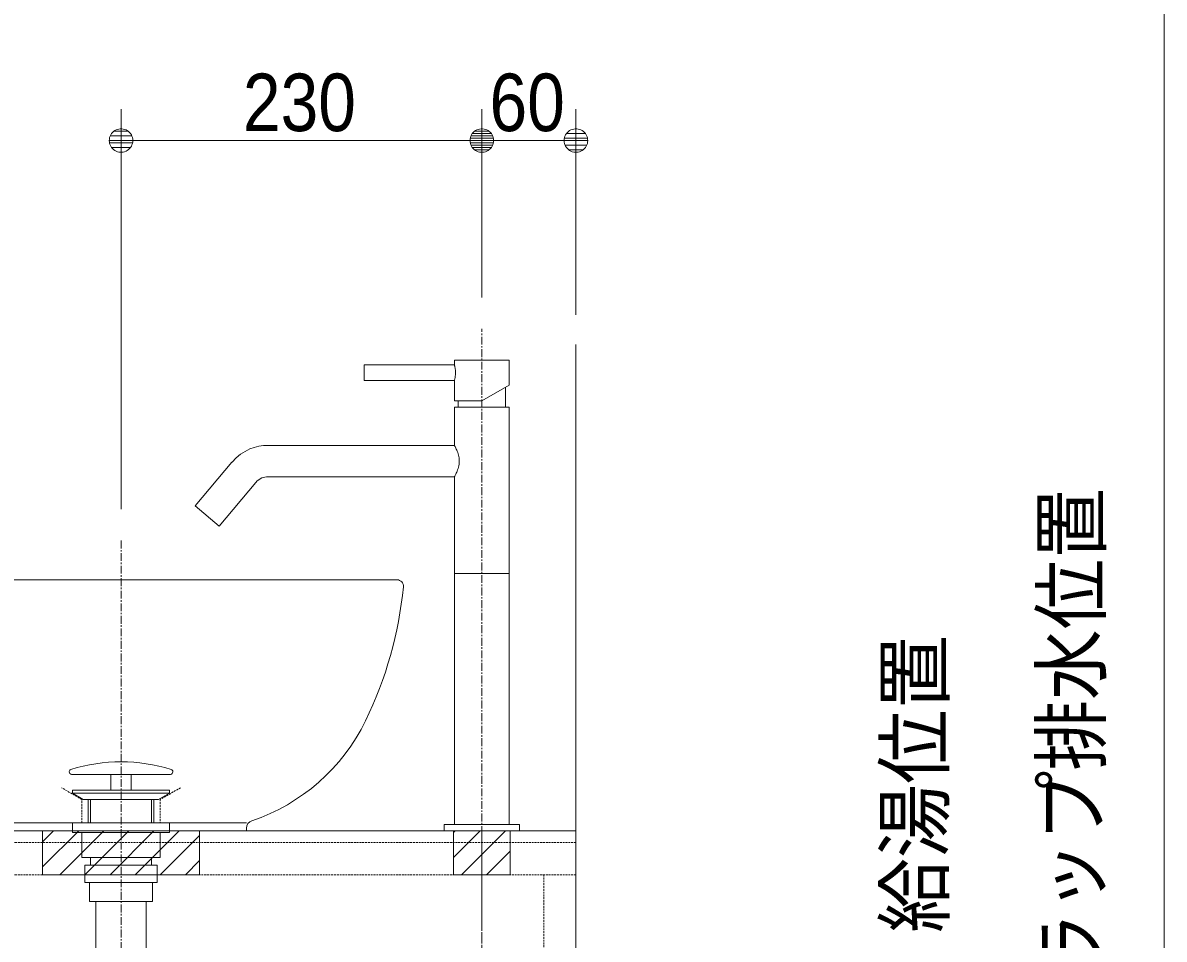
# Model space of a CAD drawing. Units: millimetres, scale not verified. Extents: x -6062 to 6062, y -3045 to 3045.
# Drawn here: x 1485 to 2212, y -1449 to -865 of the extents above; entities that cross this region are included whole.
import ezdxf
from ezdxf.enums import TextEntityAlignment as Align

# ---------------------------------------------------------------- set-up
doc = ezdxf.new("R2010")
doc.units = ezdxf.units.MM
doc.header["$LTSCALE"] = 20
doc.linetypes.add('CHAIN1', pattern=[8, 5, -1, 1, -1])
doc.linetypes.add('DASHED1', pattern=[1.8, 1.2, -0.6])
for name, color, linetype, lineweight in [('0-0_1図面枠', 7, 'Continuous', 9), ('0-1_5ボウル・キャビネット', 7, 'Continuous', 9), ('0-2_2寸法-1', 7, 'Continuous', 9), ('0-3_0', 7, 'Continuous', 9), ('0-4_2寸法-2', 7, 'Continuous', 9), ('0-5_4給排水', 7, 'Continuous', 9)]:
    doc.layers.add(name, color=color, linetype=linetype, lineweight=lineweight)
doc.styles.add('ＭＳ Ｐゴシック', font='')
doc.styles.get('ＭＳ Ｐゴシック').set_extended_font_data('MS PGothic')

# ---------------------------------------------------------------- blocks, each defined once
blk = doc.blocks.new('グループ-2')
at = {"layer": '0-0_1図面枠'}
blk.add_lwpolyline([(-80000, 55400), (80000, 55400), (80000, -55400), (-80000, -55400)], close=True, dxfattribs=at)
blk = doc.blocks.new('図面枠')
at = {"layer": '0-0_1図面枠'}
blk.add_blockref('グループ-2', (0, 0), dxfattribs=at)
blk = doc.blocks.new('グループ-7')
at = {"layer": '0-1_5ボウル・キャビネット'}
for p, q in [((70220, -24400), (63180, -24400)), ((65100, -27500), (68300, -27500))]:
    blk.add_line(p, q, dxfattribs=at)
at = {"layer": '0-1_5ボウル・キャビネット', "linetype": 'DASHED1'}
blk.add_lwpolyline([(67457.9, -27051.1), (67200, -27200), (67200, -27500), (66200, -27500), (66200, -27200), (65942.1, -27051.1)], dxfattribs=at)
at = {"layer": '0-1_5ボウル・キャビネット'}
blk.add_lwpolyline([(65100, -27566.4), (65100, -27600), (68300, -27600), (68300, -27566.4)], dxfattribs=at)
for centre, radius, start, end in [((63180, -24480), 80, 90, 185.51174), ((70220, -24480), 80, 354.48826, 90), ((68077.3, -24007.4), 5000, 185.51174, 205.97328), ((65322.7, -24007.4), 5000, 334.02672, 354.48826), ((65829.8, -25102.3), 2500, 205.97328, 251.38925), ((67570.2, -25102.3), 2500, 288.61075, 334.02672), ((65000, -27566.4), 100, 0, 71.38925), ((68400, -27566.4), 100, 108.61075, 180)]:
    blk.add_arc(centre, radius, start, end, dxfattribs=at)
blk = doc.blocks.new('グループ-20')
at = {"layer": '0-5_4給排水', "linetype": 'CHAIN1'}
blk.add_line((71300, -28600), (71300, -21200), dxfattribs=at)
at = {"layer": '0-5_4給排水'}
for p, q in [((71600, -21946.8), (71600, -22200)), ((71000, -22120), (71000, -22200)), ((71650, -24320), (70950, -24320))]:
    blk.add_line(p, q, dxfattribs=at)
for points in [[(69800, -21660), (69800, -21860), (70950, -21860), (70950, -22120), (71300, -22120), (71649.9, -21918), (71650, -21600), (70950, -21600), (70950, -21660)], [(70950, -27520), (71650, -27520), (71650, -22200), (70950, -22200), (70950, -22685.7), (68573.9, -22685.7), (68514.8, -22688.6), (68456.2, -22697.4), (68398.8, -22711.8), (68343.1, -22731.9), (68280.7, -22762.2), (68222.2, -22799.6), (68166.8, -22845), (68116, -22898), (68114.3, -22900), (67646.8, -23457.2), (67953.2, -23714.3), (68420.7, -23157.2), (68437.1, -23139.8), (68455.5, -23124.6), (68475.5, -23111.6), (68497, -23101.1), (68515.5, -23094.4), (68534.7, -23089.6), (68554.2, -23086.7), (68573.9, -23085.7), (70950, -23085.7)], [(71780, -27600), (70820, -27600), (70820, -27520), (71780, -27520)]]:
    blk.add_lwpolyline(points, close=True, dxfattribs=at)
for points in [[(70950, -21860), (70950.1, -21859.5), (70950.5, -21858.1), (70951.2, -21855.8), (70952, -21852.6), (70953.1, -21848.5), (70954.3, -21843.6), (70955.7, -21837.9), (70957.1, -21831.4), (70958.5, -21824.2), (70959.9, -21816.4), (70961.2, -21808), (70962.3, -21799.1), (70963.3, -21789.7), (70964, -21780), (70964.4, -21770.1), (70964.6, -21760), (70964.5, -21750.3), (70964, -21740.7), (70963.4, -21731.3), (70962.5, -21722.2), (70961.4, -21713.4), (70960.1, -21705.1), (70958.8, -21697.2), (70957.3, -21689.9), (70955.9, -21683.3), (70954.6, -21677.4), (70953.3, -21672.2), (70952.2, -21667.9), (70951.3, -21664.5), (70950.6, -21662), (70950.1, -21660.5), (70950, -21660)], [(70950, -23085.7), (70950.6, -23084.7), (70952.2, -23081.8), (70954.9, -23076.9), (70958.6, -23070.3), (70963, -23061.9), (70968.1, -23051.9), (70973.7, -23040.5), (70979.6, -23027.6), (70985.7, -23013.5), (70991.6, -22998.1), (70997.2, -22981.6), (71002.3, -22964.1), (71006.6, -22945.6), (71009.9, -22926.4), (71012, -22906.6), (71012.8, -22886.6), (71012.1, -22866.6), (71010.2, -22846.8), (71007, -22827.6), (71002.8, -22809.2), (70997.8, -22791.7), (70992.2, -22775.2), (70986.3, -22759.7), (70980.3, -22745.4), (70974.4, -22732.4), (70968.8, -22720.7), (70963.5, -22710.5), (70959, -22701.8), (70955.2, -22694.9), (70952.3, -22689.9), (70950.6, -22686.8), (70950, -22685.7)]]:
    blk.add_lwpolyline(points, dxfattribs=at)
at = {"layer": '0-5_4給排水', "linetype": 'CHAIN1'}
for points in [[(71300, -30812.3), (71300, -30582.9), (71300, -29954.9), (71300, -27600)], [(71300, -29307.7), (71300, -29193.1), (71300, -28857.7), (71300, -27600)]]:
    blk.add_lwpolyline(points, dxfattribs=at)
blk = doc.blocks.new('_Dot')
at = {"layer": '0-3_0'}
for p, q in [((-10, 0), (-20, 0)), ((9.78, 2), (-9.78, 2)), ((7.99, 6), (-7.99, 6)), ((9.16, -3.98), (-9.16, -3.98)), ((6, -7.98), (-6, -7.98))]:
    blk.add_line(p, q, dxfattribs=at)
for points in [[(10, 0), (9.92, 1.25), (9.69, 2.49), (9.3, 3.68), (8.76, 4.82), (8.09, 5.88), (7.29, 6.85), (6.37, 7.71), (5.36, 8.44), (4.26, 9.05), (3.09, 9.51), (1.87, 9.82), (0.63, 9.98), (-0.63, 9.98), (-1.87, 9.82), (-3.09, 9.51), (-4.26, 9.05), (-5.36, 8.44), (-6.37, 7.71), (-7.29, 6.85), (-8.09, 5.88), (-8.76, 4.82), (-9.3, 3.68), (-9.69, 2.49), (-9.92, 1.25), (-10, 0), (0, 0)], [(-10, 0), (-9.92, -1.25), (-9.69, -2.49), (-9.3, -3.68), (-8.76, -4.82), (-8.09, -5.88), (-7.29, -6.85), (-6.37, -7.71), (-5.36, -8.44), (-4.26, -9.05), (-3.09, -9.51), (-1.87, -9.82), (-0.63, -9.98), (0.63, -9.98), (1.87, -9.82), (3.09, -9.51), (4.26, -9.05), (5.36, -8.44), (6.37, -7.71), (7.29, -6.85), (8.09, -5.88), (8.76, -4.82), (9.3, -3.68), (9.69, -2.49), (9.92, -1.25), (10, 0), (0, 0)]]:
    blk.add_lwpolyline(points, close=True, dxfattribs=at)
blk = doc.blocks.new('グループ-33')
at = {"layer": '0-1_5ボウル・キャビネット'}
blk.add_line((62514, -28541), (62674, -28541), dxfattribs=at)
for points in [[(62414, -28211), (62374, -28211), (62374, -28541), (62414, -28541)], [(62774, -28211), (62984, -28211), (62984, -28541), (62774, -28541)]]:
    blk.add_lwpolyline(points, dxfattribs=at)
blk = doc.blocks.new('グループ-34')
at = {"layer": '0-1_5ボウル・キャビネット', "linetype": 'CHAIN1'}
blk.add_line((63204, -28376), (62110, -28376), dxfattribs=at)
at = {"layer": '0-1_5ボウル・キャビネット'}
for points in [[(62298, -28546), (62298, -28206), (62334, -28206), (62334, -28546)], [(62414, -28376), (62414, -28160), (62814, -28160), (62814, -28190), (62444, -28190), (62444, -28376)], [(62414, -28376), (62444, -28376), (62444, -28190), (62774, -28190), (62774, -28570), (62674, -28570), (62674, -28376), (62514, -28376), (62514, -28570), (62414, -28570)], [(62242, -28234), (62262, -28234), (62262, -28518), (62242, -28518), (62210, -28486), (62210, -28266)], [(62262, -28481), (62262, -28271), (62298, -28271), (62298, -28481)], [(62334, -28521), (62334, -28231), (62374, -28231), (62374, -28521)], [(62984, -28476), (62984, -28276), (63104, -28276), (63104, -28476)]]:
    blk.add_lwpolyline(points, close=True, dxfattribs=at)
blk.add_blockref('グループ-33', (0, 0), dxfattribs=at)
blk = doc.blocks.new('グループ-35')
at = {"layer": '0-1_5ボウル・キャビネット', "linetype": 'DASHED1'}
for p, q in [((72500, -27750), (61740, -27750)), ((62240, -27750), (62240, -34900)), ((72500, -28160), (62250, -28160)), ((72090, -28160), (72090, -34462)), ((72090, -30160), (72500, -30160)), ((67900, -34520), (67900, -34880))]:
    blk.add_line(p, q, dxfattribs=at)
at = {"layer": '0-1_5ボウル・キャビネット'}
for p, q in [((61680, -28190), (61740, -28190)), ((61680, -34830), (61740, -34830)), ((62240, -34890), (72500, -34890))]:
    blk.add_line(p, q, dxfattribs=at)
for points in [[(61680, -34830), (61500, -34830), (61500, -27630), (61680, -27630)], [(61740, -27600), (72500, -27600), (72500, -34900), (61740, -34900)]]:
    blk.add_lwpolyline(points, close=True, dxfattribs=at)
at = {"layer": '0-1_5ボウル・キャビネット', "linetype": 'DASHED1'}
for points in [[(61740, -28190), (62210, -28190), (62210, -34830), (61740, -34830)], [(63865, -28160), (63865, -29650), (63455, -29650), (63455, -28160)], [(67130, -34520), (67130, -34460), (72500, -34460)]]:
    blk.add_lwpolyline(points, dxfattribs=at)
blk.add_lwpolyline([(62250, -34520), (72500, -34520), (72500, -34880), (62250, -34880)], close=True, dxfattribs=at)
at = {"layer": '0-1_5ボウル・キャビネット'}
blk.add_blockref('グループ-34', (0, 0), dxfattribs=at)
blk = doc.blocks.new('グループ-61')
at = {"layer": '0-5_4給排水', "linetype": 'CHAIN1'}
blk.add_line((66700, -23900), (66700, -32880), dxfattribs=at)
at = {"layer": '0-5_4給排水'}
for p, q in [((66040, -26845.2), (66040, -26850)), ((66070, -26880), (67330, -26880)), ((67360, -26850), (67360, -26845.2)), ((66280, -27200), (66280, -27500)), ((66310, -27200), (66310, -27500)), ((67090, -27200), (67090, -27500)), ((67120, -27200), (67120, -27500))]:
    blk.add_line(p, q, dxfattribs=at)
for points in [[(66570, -26880), (66830, -26880), (66830, -27080), (66570, -27080)], [(66080, -27080), (67320, -27080), (67320, -27120), (66080, -27120)], [(66218.7, -27200), (66080, -27120), (67320, -27120), (67179.8, -27200)], [(66080, -27500), (67320, -27500), (67320, -27620), (66080, -27620)], [(66200, -27620), (67200, -27620), (67200, -27940), (66200, -27940)], [(66240, -28040), (67160, -28040), (67160, -28260), (66240, -28260)], [(66310, -27940), (67090, -27940), (67090, -28040), (66310, -28040)], [(66300, -28260), (67100, -28260), (67100, -28500), (66300, -28500)], [(66380, -28500), (67020, -28500), (67020, -29860), (66380, -29860)]]:
    blk.add_lwpolyline(points, close=True, dxfattribs=at)
for centre, radius, start, end in [((66700, -28882.5), 2162.5, 72.8168, 107.1832), ((66070, -26845.2), 30, 107.1832, 180), ((66070, -26850), 30, 180, 270), ((67330, -26850), 30, 270, 0), ((67330, -26845.2), 30, 0, 72.8168)]:
    blk.add_arc(centre, radius, start, end, dxfattribs=at)

msp = doc.modelspace()

# ---------------------------------------------------------------- linework, layer by layer
at = {"layer": '0-1_5ボウル・キャビネット'}
for p, q in [((1497.5, -1387), (1504.5, -1380)), ((1497.5, -1403), (1520.5, -1380)), ((1508.5, -1408), (1536.5, -1380)), ((1524.5, -1408), (1552.5, -1380)), ((1540.5, -1408), (1568.5, -1380)), ((1556.5, -1408), (1584.5, -1380)), ((1759.5, -1381), (1760.5, -1380)), ((1759.5, -1397), (1776.5, -1380)), ((1764.5, -1408), (1792.5, -1380)), ((1572.5, -1408), (1597.5, -1383)), ((1780.5, -1408), (1795.5, -1393)), ((1588.5, -1408), (1597.5, -1399))]:
    msp.add_line(p, q, dxfattribs=at)
msp.add_lwpolyline([(1837.5, -1070), (1837.5, -2070), (1237.5, -2070)], dxfattribs=at)
for points in [[(1497.5, -1408), (1497.5, -1380), (1597.5, -1380), (1597.5, -1408)], [(1759.5, -1408), (1759.5, -1380), (1795.5, -1380), (1795.5, -1408)]]:
    msp.add_lwpolyline(points, close=True, dxfattribs=at)
at = {"layer": '0-1_5ボウル・キャビネット', "linetype": 'DASHED1'}
for points in [[(1497.5, -1408), (1497.5, -1380), (1597.5, -1380), (1597.5, -1408)], [(1759.5, -1408), (1759.5, -1380), (1795.5, -1380), (1795.5, -1408)]]:
    msp.add_lwpolyline(points, dxfattribs=at)
at = {"layer": '0-2_2寸法-1'}
for p, q in [((1547.5, -1175), (1547.5, -920)), ((1777.5, -1040), (1777.5, -920)), ((1777.5, -1040), (1777.5, -920)), ((1837.5, -1051), (1837.5, -920)), ((1562.51, -940), (1762.49, -940)), ((1822.49, -940), (1792.51, -940))]:
    msp.add_line(p, q, dxfattribs=at)

# ---------------------------------------------------------------- block references
at = {"layer": '0-0_1図面枠', "xscale": 0.05, "yscale": 0.05}
msp.add_blockref('図面枠', (-1787.5, 0), dxfattribs=at)
at = {"layer": '0-1_5ボウル・キャビネット', "xscale": 0.05, "yscale": 0.05}
for name in ['グループ-7', 'グループ-35']:
    msp.add_blockref(name, (-1787.5, 0), dxfattribs=at)
at = {"layer": '0-2_2寸法-1', "xscale": 0.7503418, "yscale": 0.7503418, "rotation": 180}
for p in [(1547.5, -940), (1777.5, -940)]:
    msp.add_blockref('_Dot', p, dxfattribs=at)
at = {"layer": '0-2_2寸法-1', "xscale": 0.7503418, "yscale": 0.7503418}
for p in [(1777.5, -940), (1837.5, -940)]:
    msp.add_blockref('_Dot', p, dxfattribs=at)
at = {"layer": '0-5_4給排水', "xscale": 0.05, "yscale": 0.05}
for name in ['グループ-20', 'グループ-61']:
    msp.add_blockref(name, (-1787.5, 0), dxfattribs=at)

# ---------------------------------------------------------------- texts
at = {"layer": '0-2_2寸法-1', "style": 'ＭＳ Ｐゴシック', "width": 0.9}
for s, p in [('230', (1625.22, -944.96)), ('60', (1782.42, -944.96))]:
    msp.add_text(s, height=36.66, dxfattribs=at).set_placement(p, align=Align.BOTTOM_LEFT)
at = {"layer": '0-4_2寸法-2', "style": 'ＭＳ Ｐゴシック'}
for s, width, p in [('Pトラップ排水位置', 0.9, (2182.52, -1550.42)), ('壁給水・給湯位置', 0.95, (2082.62, -1635.14))]:
    msp.add_text(s, height=36.66, rotation=90, dxfattribs=dict(at, width=width)).set_placement(p, align=Align.BOTTOM_LEFT)

doc.saveas('drawing.dxf')
